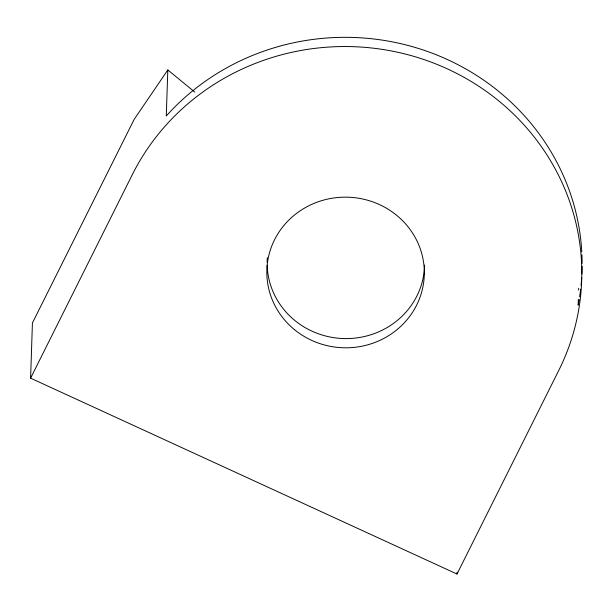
<?xml version="1.0" encoding="UTF-8"?>
<svg xmlns="http://www.w3.org/2000/svg" width="612" height="612" viewBox="0 0 612 612"><rect width="100%" height="100%" fill="white"/><g stroke="black" fill="none" stroke-linecap="round" stroke-linejoin="round"><path stroke-width="0.92" d="M30.6 378.162L132.368 174.542A236.255 225.935 1.9 0 1 447.341 68.865A236.255 225.935 1.9 0 1 558.771 370.413L457.003 574.033L30.6 378.162L32.428 322.929L134.204 119.309L167.81 69.952L194.823 92.106M167.81 69.952L166.28 115.974A236.255 225.935 1.9 0 1 421.767 49.518A236.255 225.935 1.9 0 1 581.79 251.945M457.003 574.033L457.065 572.128M578.34 299.536L578.156 305.174A236.255 225.935 1.9 0 0 579.166 299.582M578.654 290.142L578.715 288.267M581.683 277.749A236.255 225.935 1.9 0 1 581.056 285.399M580.643 289.201A236.255 225.935 1.9 0 1 579.618 296.766M581.928 254.791A236.255 225.935 1.9 0 1 582.119 263.382M582.111 266.251A236.255 225.935 1.9 0 1 581.89 273.916M424.606 265.103A78.749 75.314 1.9 0 1 346.163 338.589A78.749 75.314 1.9 0 1 267.161 265.21M267.13 262.387A78.749 75.314 1.9 0 1 267.329 257.675M294.41 329.593A78.749 75.314 1.9 0 0 422.999 286.447A78.749 75.314 1.9 0 0 319.303 201.402A78.749 75.314 1.9 0 0 294.41 329.593"/></g></svg>
